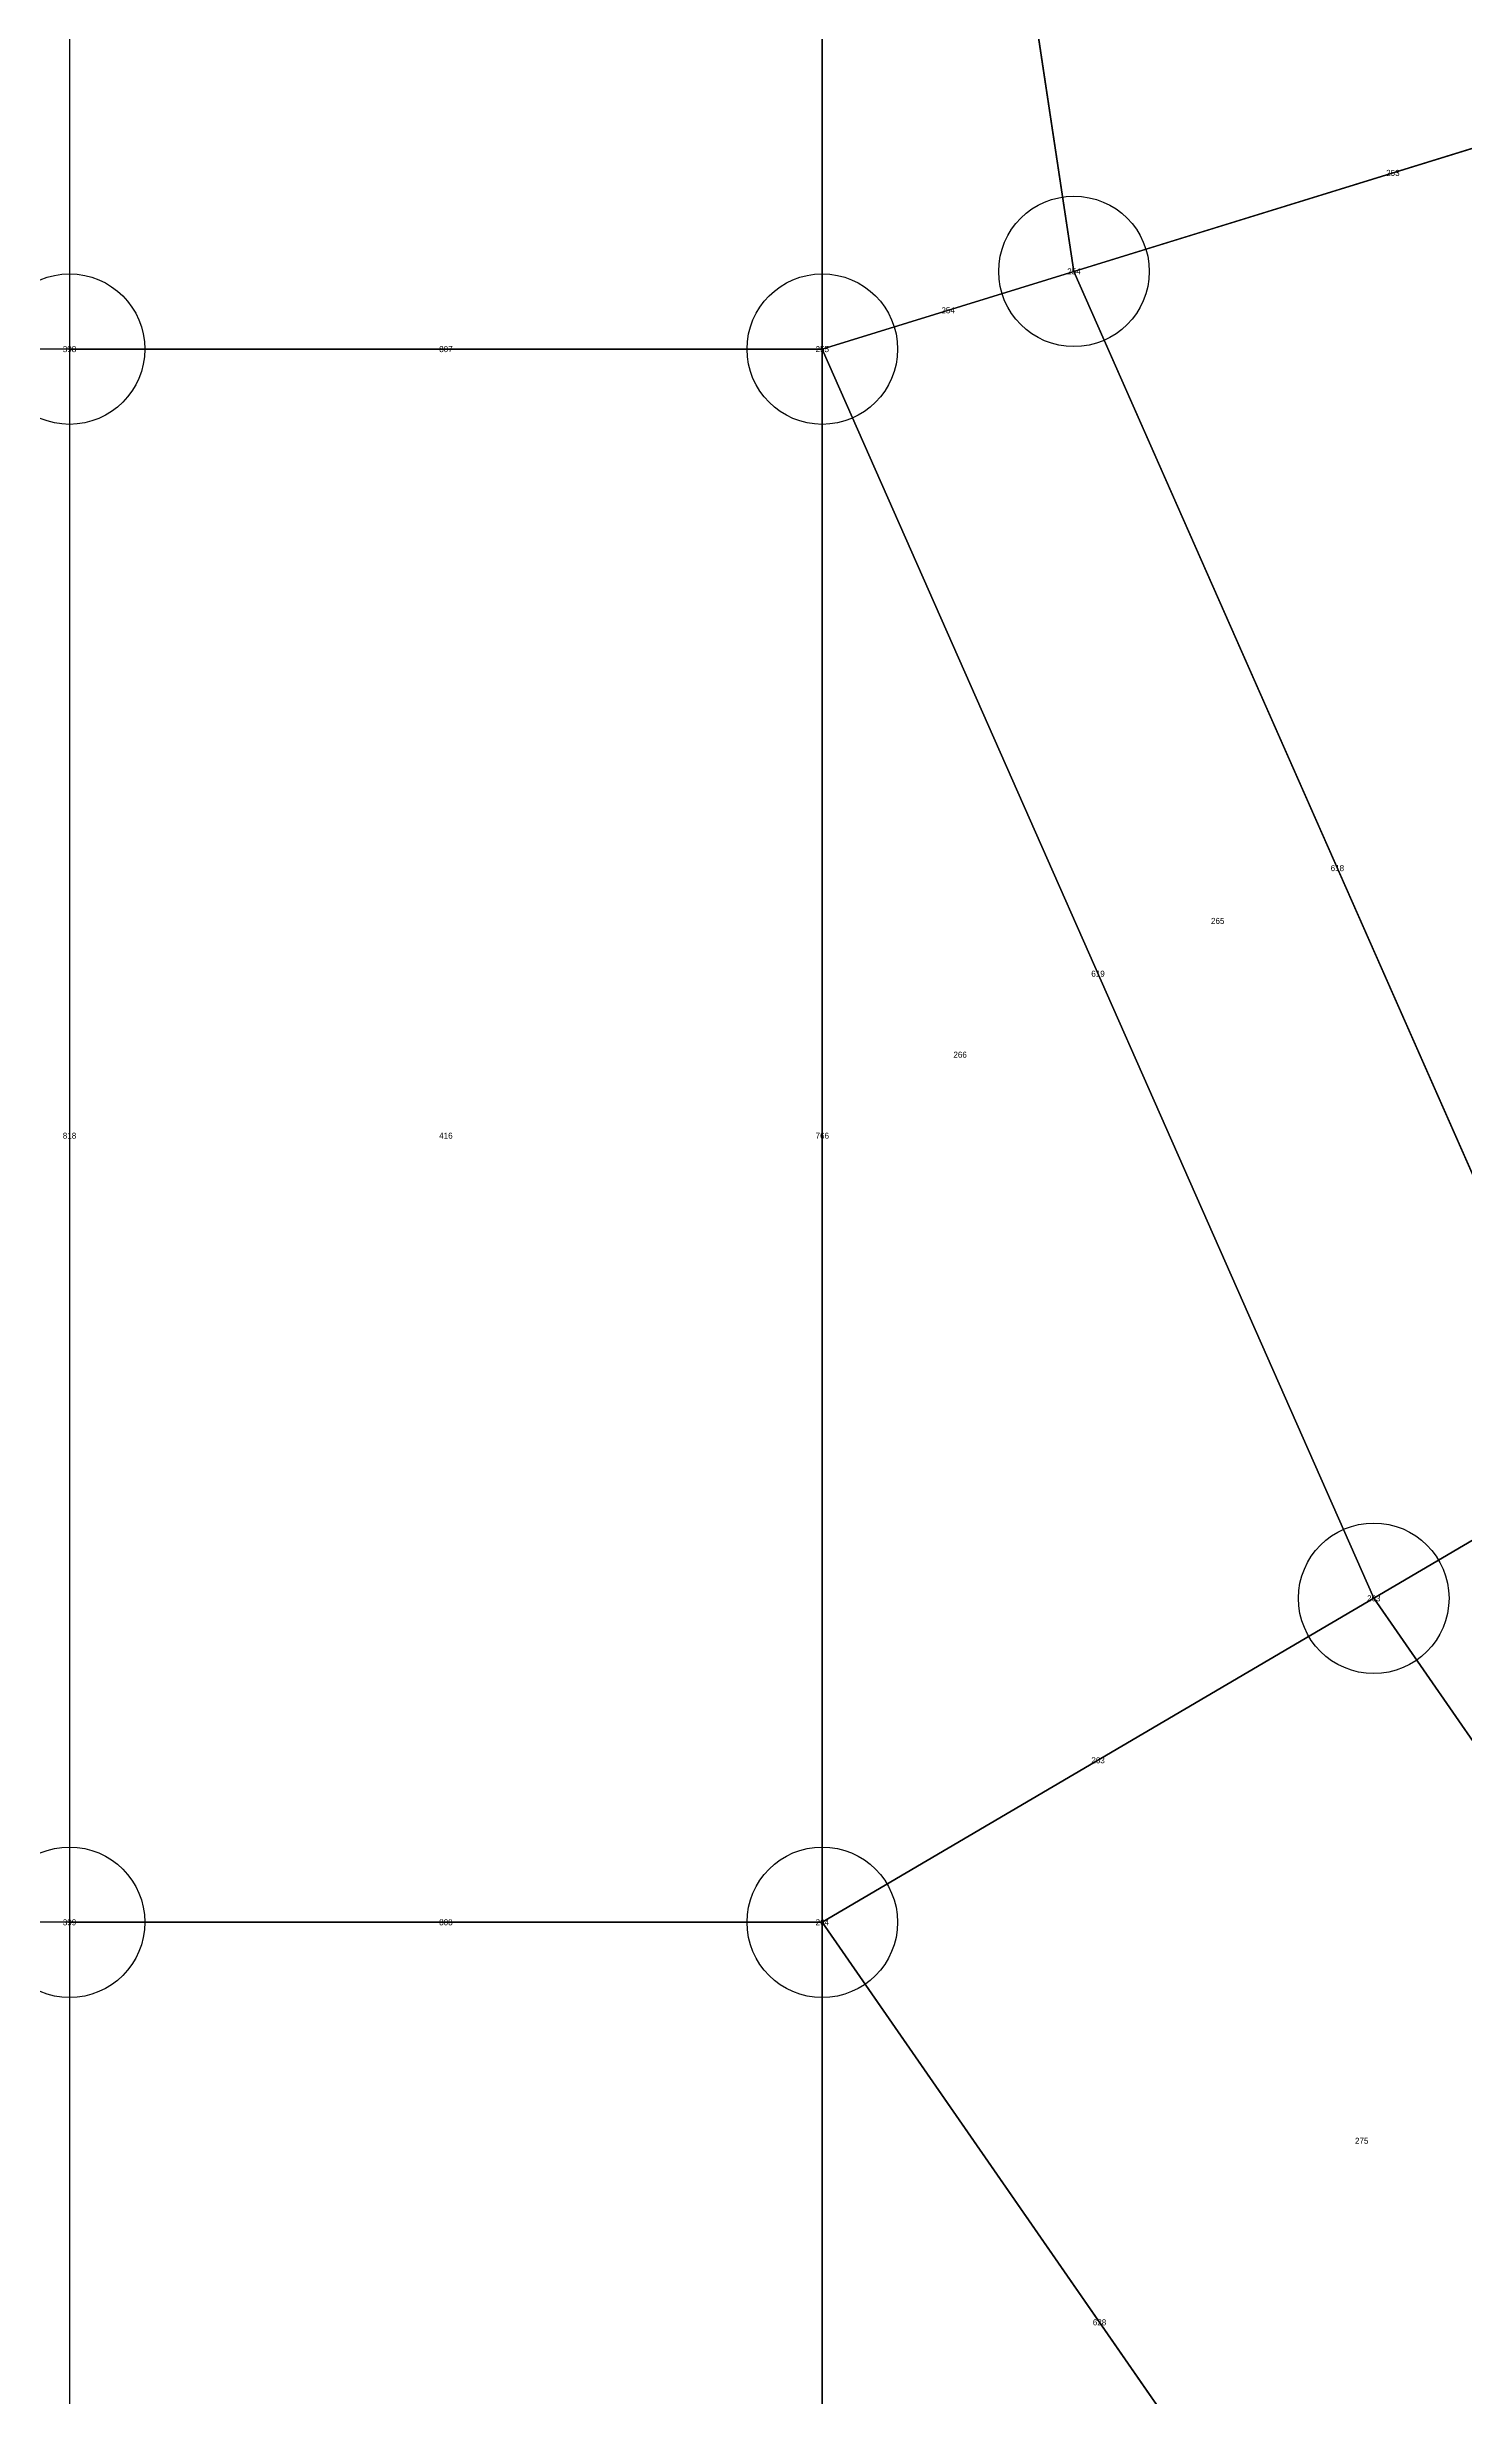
# Model space of a CAD drawing. Extents: x -2.75 to 2.75, y -2.5 to 2.5.
# Drawn here: x -2.132 to -1.662, y -1.26 to -0.479 of the extents above; entities that cross this region are included whole.
import ezdxf
from ezdxf.enums import TextEntityAlignment as Align

# ---------------------------------------------------------------- set-up
doc = ezdxf.new("R2010")
doc.units = 0
doc.header["$MEASUREMENT"] = 0
doc.header["$PDMODE"] = 33
doc.header["$PDSIZE"] = 0.05
for name, color, linetype in [('BRANCHE ESTERNO', 1, 'Continuous'), ('BRANCHE INTERNO', 7, 'Continuous'), ('BRANCHES-Index', 7, 'Continuous'), ('Faces', 7, 'Continuous'), ('Faces-Index', 7, 'Continuous'), ('NODI-Index', 7, 'Continuous'), ('NODO INTRADOSSO INTERNO', 7, 'Continuous')]:
    doc.layers.add(name, color=color, linetype=linetype)

msp = doc.modelspace()

# ---------------------------------------------------------------- linework, layer by layer
at = {"layer": 'BRANCHE ESTERNO'}
for p, q in [((-2.125, -0.57941, 1.78323), (-2.725, -0.57941, 1.90823)), ((-2.125, -1.1021, 1.51691), (-2.725, -1.1021, 1.64191))]:
    msp.add_line(p, q, dxfattribs=at)
at = {"layer": 'BRANCHE INTERNO'}
for p, q in [((-2.125, 0, 1.875), (-2.125, -0.57941, 1.78323)), ((-1.875, 0, 1.875), (-1.79142, -0.55358, 1.875)), ((-1.875, 0, 1.875), (-1.875, -0.57941, 1.78323)), ((-1.57958, -0.48812, 2.07314), (-1.79142, -0.55358, 1.875)), ((-1.79142, -0.55358, 1.875), (-1.875, -0.57941, 1.78323)), ((-1.79142, -0.55358, 1.875), (-1.61644, -0.95012, 1.875)), ((-1.875, -0.57941, 1.78323), (-2.125, -0.57941, 1.78323)), ((-2.125, -0.57941, 1.78323), (-2.125, -1.1021, 1.51691)), ((-1.875, -0.57941, 1.78323), (-1.69186, -0.99445, 1.78323)), ((-1.875, -0.57941, 1.78323), (-1.875, -1.1021, 1.51691)), ((-1.61644, -0.95012, 1.875), (-1.69186, -0.99445, 1.78323)), ((-1.69186, -0.99445, 1.78323), (-1.875, -1.1021, 1.51691)), ((-1.69186, -0.99445, 1.78323), (-1.52571, -1.23432, 1.78323)), ((-1.875, -1.1021, 1.51691), (-2.125, -1.1021, 1.51691)), ((-2.125, -1.1021, 1.51691), (-2.125, -1.51691, 1.1021)), ((-1.875, -1.1021, 1.51691), (-1.69086, -1.36793, 1.51691)), ((-1.875, -1.1021, 1.51691), (-1.875, -1.51691, 1.1021))]:
    msp.add_line(p, q, dxfattribs=at)
at = {"layer": 'Faces'}
for points in [[(-1.875, 0, 1.875), (-2.125, 0, 1.875), (-2.125, -0.57941, 1.78323), (-1.875, -0.57941, 1.78323)], [(-1.65328, 0, 2.07314), (-1.57958, -0.48812, 2.07314), (-1.79142, -0.55358, 1.875), (-1.875, 0, 1.875)], [(-1.875, 0, 1.875), (-1.79142, -0.55358, 1.875), (-1.875, -0.57941, 1.78323), (-1.875, 0, 1.875)], [(-1.57958, -0.48812, 2.07314), (-1.4253, -0.83777, 2.07314), (-1.61644, -0.95012, 1.875), (-1.79142, -0.55358, 1.875)], [(-1.79142, -0.55358, 1.875), (-1.61644, -0.95012, 1.875), (-1.69186, -0.99445, 1.78323), (-1.875, -0.57941, 1.78323)], [(-1.875, -0.57941, 1.78323), (-2.125, -0.57941, 1.78323), (-2.125, -1.1021, 1.51691), (-1.875, -1.1021, 1.51691)], [(-1.875, -0.57941, 1.78323), (-1.69186, -0.99445, 1.78323), (-1.875, -1.1021, 1.51691), (-1.875, -0.57941, 1.78323)], [(-1.61644, -0.95012, 1.875), (-1.4577, -1.1793, 1.875), (-1.52571, -1.23432, 1.78323), (-1.69186, -0.99445, 1.78323)], [(-1.69186, -0.99445, 1.78323), (-1.52571, -1.23432, 1.78323), (-1.69086, -1.36793, 1.51691), (-1.875, -1.1021, 1.51691)], [(-1.875, -1.1021, 1.51691), (-2.125, -1.1021, 1.51691), (-2.125, -1.51691, 1.1021), (-1.875, -1.51691, 1.1021)], [(-1.875, -1.1021, 1.51691), (-1.69086, -1.36793, 1.51691), (-1.875, -1.51691, 1.1021), (-1.875, -1.1021, 1.51691)], [(-1.52571, -1.23432, 1.78323), (-1.42205, -1.35245, 1.78323), (-1.57598, -1.49884, 1.51691), (-1.69086, -1.36793, 1.51691)]]:
    msp.add_3dface(points, dxfattribs=at)
at = {"layer": 'NODO INTRADOSSO INTERNO'}
for p in [(-1.79142, -0.55358, 1.875), (-2.125, -0.57941, 1.78323), (-1.875, -0.57941, 1.78323), (-1.69186, -0.99445, 1.78323), (-2.125, -1.1021, 1.51691), (-1.875, -1.1021, 1.51691)]:
    msp.add_point(p, dxfattribs=at)

# ---------------------------------------------------------------- texts
at = {"layer": 'BRANCHES-Index'}
for s, p in [('253', (-1.6855, -0.52085, 1.97407)), ('254', (-1.83321, -0.56649, 1.82912)), ('807', (-2, -0.57941, 1.78323)), ('618', (-1.70393, -0.75185, 1.875)), ('619', (-1.78343, -0.78693, 1.78323)), ('818', (-2.125, -0.84075, 1.65007)), ('766', (-1.875, -0.84075, 1.65007)), ('263', (-1.78343, -1.04827, 1.65007)), ('808', (-2, -1.1021, 1.51691)), ('628', (-1.78293, -1.23502, 1.51691))]:
    msp.add_text(s, height=0.002, dxfattribs=at).set_placement(p, align=Align.MIDDLE_CENTER)
at = {"layer": 'Faces-Index'}
for s, p in [('265', (-1.74368, -0.76939, 1.82912)), ('266', (-1.82922, -0.81384, 1.71665)), ('416', (-2, -0.84075, 1.65007)), ('275', (-1.69586, -1.1747, 1.65007))]:
    msp.add_text(s, height=0.002, dxfattribs=at).set_placement(p, align=Align.MIDDLE_CENTER)
at = {"layer": 'NODI-Index'}
for s, p in [('254', (-1.79142, -0.55358, 1.875)), ('398', (-2.125, -0.57941, 1.78323)), ('255', (-1.875, -0.57941, 1.78323)), ('263', (-1.69186, -0.99445, 1.78323)), ('399', (-2.125, -1.1021, 1.51691)), ('264', (-1.875, -1.1021, 1.51691))]:
    msp.add_text(s, height=0.002, dxfattribs=at).set_placement(p, align=Align.MIDDLE_CENTER)

doc.saveas('drawing.dxf')
